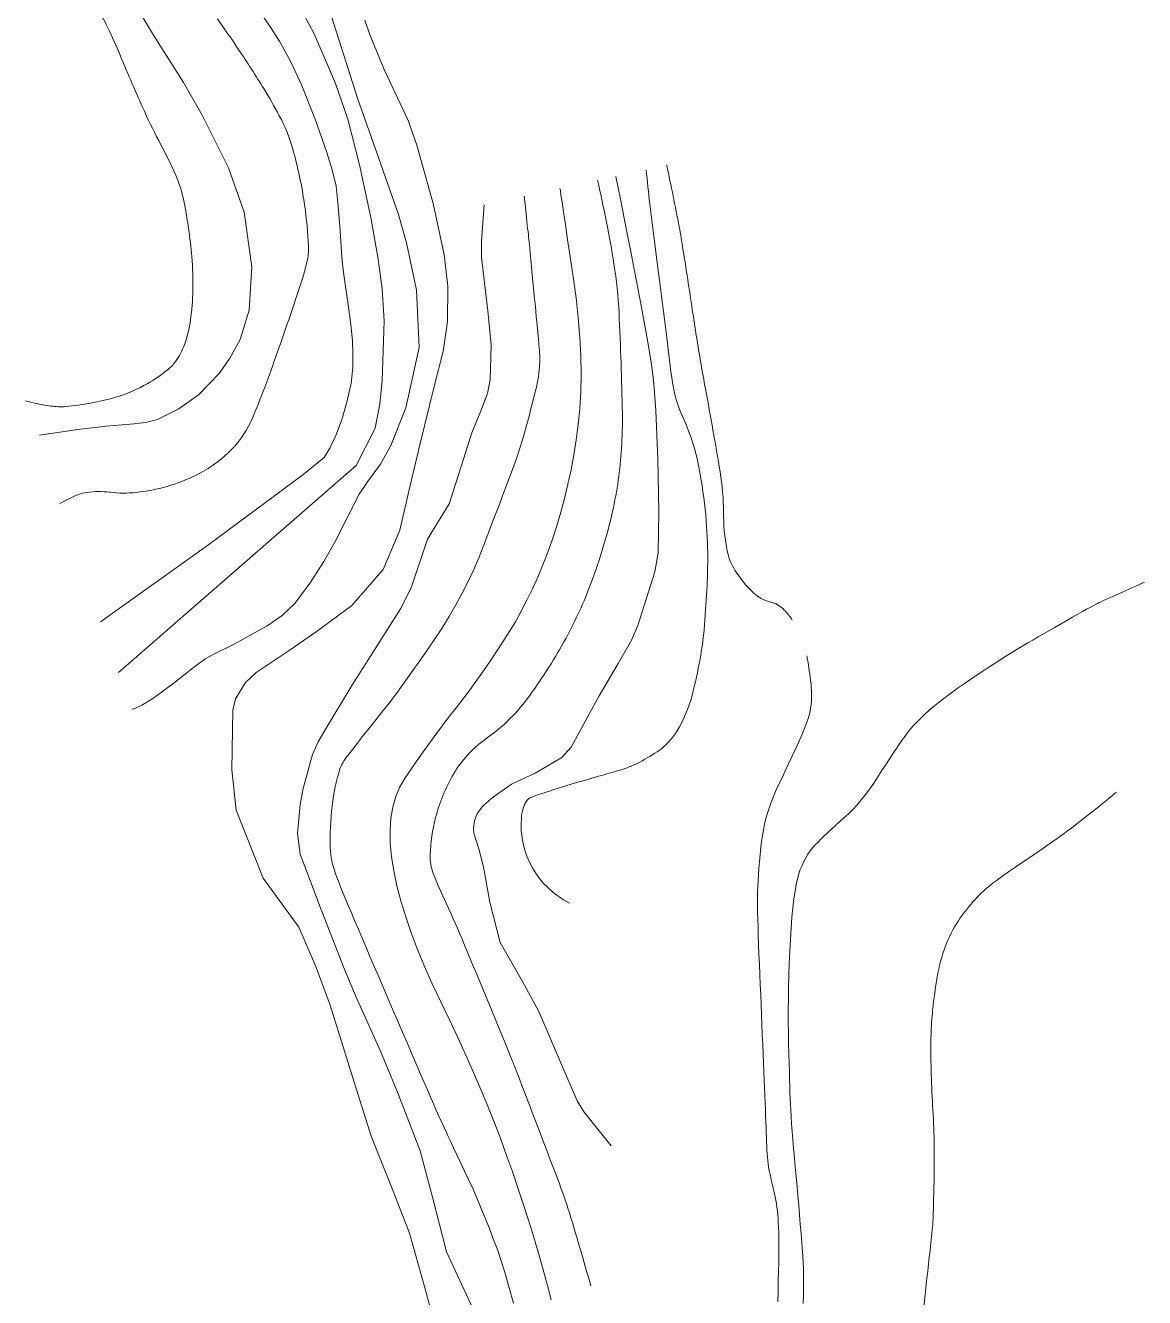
# Model space of a CAD drawing. Header units: inches. Extents: x 115425 to 116786, y 150085 to 152399.
# Drawn here: x 115843.5 to 115934.5, y 150254.5 to 150358 of the extents above; entities that cross this region are included whole.
import ezdxf

# ---------------------------------------------------------------- set-up
doc = ezdxf.new("R2010")
doc.units = ezdxf.units.IN
doc.header["$MEASUREMENT"] = 0
doc.layers.add('Contour', color=7, linetype='Continuous', lineweight=0, true_color=0xbed2ff)

msp = doc.modelspace()

# ---------------------------------------------------------------- linework, layer by layer
at = {"layer": 'Contour'}
for points in [[(115851.07, 150305.37), (115870.39, 150322.19), (115871.94, 150325.23), (115872.31, 150327.21), (115872.5, 150329.07), (115872.66, 150333.95), (115872.51, 150336.55), (115872.18, 150338.96), (115871.57, 150342.36), (115870.65, 150346.64), (115869.7, 150350.33), (115868.72, 150353.23), (115866.98, 150357.27), (115864.93, 150361.09)], [(115852.68, 150359.2), (115853.92, 150357.18), (115856.36, 150353.33), (115857.87, 150350.67), (115860.02, 150346.39), (115861.28, 150342.79), (115861.9, 150338.33), (115861.7, 150334.82), (115860.96, 150332.42), (115860.13, 150330.9), (115859.27, 150329.7), (115857.56, 150327.94), (115855.98, 150326.8), (115854.24, 150325.93), (115853.26, 150325.67), (115852.33, 150325.58), (115850.07, 150325.39), (115847.75, 150325.12), (115844.63, 150324.64)], [(115849.59, 150309.47), (115858.4, 150315.77), (115866.06, 150321.44), (115867.8, 150322.83), (115868.26, 150323.6), (115868.74, 150324.62), (115869.21, 150325.91), (115869.67, 150327.45), (115869.98, 150328.89), (115870.05, 150329.38), (115870.12, 150330.22), (115870.13, 150331.22), (115870.1, 150332.35), (115869.96, 150333.62), (115869.74, 150335.25), (115869.41, 150337.51), (115869.3, 150338.34), (115869.23, 150339.13), (115869.06, 150341.65), (115868.9, 150343.54), (115868.75, 150344.89), (115868.43, 150346.23), (115867.99, 150347.7), (115867.05, 150350.35), (115865.94, 150353.12), (115865.07, 150354.99), (115864.19, 150356.63), (115863.48, 150357.75), (115862.75, 150358.8)], [(115852.18, 150302.39), (115852.3, 150302.41), (115852.93, 150302.67), (115853.86, 150303.26), (115855.47, 150304.43), (115857.26, 150305.85), (115858.11, 150306.48), (115858.82, 150306.86), (115860.46, 150307.65), (115863.16, 150309.16), (115864.36, 150309.99), (115865.39, 150310.96), (115866.71, 150312.72), (115867.76, 150314.39), (115868.66, 150315.95), (115869.71, 150318.05), (115870.62, 150319.85), (115871.31, 150320.85), (115872.38, 150322.29), (115873.2, 150323.8), (115874.43, 150326.88), (115875.5, 150331.79), (115875.29, 150336.43), (115874.48, 150340.3), (115873.83, 150342.58), (115872.4, 150346.67), (115870.51, 150352.05), (115868.39, 150358.68)], [(115877.46, 150249.82), (115875.94, 150255.46), (115874.73, 150259.78), (115873.41, 150263.2), (115871.6, 150267.68), (115870.08, 150272.49), (115868.27, 150278.31), (115867.1, 150281.47), (115865.73, 150284.65), (115862.82, 150288.63), (115860.63, 150294.18), (115860.29, 150297.44), (115860.36, 150302.29), (115860.59, 150303.23), (115861.4, 150304.54), (115862.27, 150305.36), (115863.16, 150305.96), (115865.01, 150307.19), (115867.13, 150308.66), (115870.05, 150310.8), (115872.59, 150313.72), (115873.93, 150316.94), (115874.71, 150320.22), (115875.59, 150323.97), (115876.74, 150328.6), (115877.45, 150331.48), (115877.82, 150333.86), (115877.84, 150336.76), (115877.54, 150339.3), (115876.67, 150343.39), (115875.33, 150348.24), (115874.62, 150350.23), (115873.76, 150352.08), (115872.66, 150354.39), (115871.46, 150357.29), (115871.1, 150358.4)], [(115891.12, 150266.88), (115888.92, 150269.63), (115888.37, 150270.53), (115886.77, 150274.26), (115885.24, 150277.8), (115883.9, 150280.23), (115882.1, 150283.4), (115881.25, 150286.7), (115880.74, 150289.57), (115880.35, 150291.03), (115879.96, 150292.31), (115879.92, 150292.71), (115880, 150293.29), (115880.23, 150293.89), (115880.65, 150294.46), (115880.79, 150294.59), (115881.56, 150295.25), (115883.03, 150296.28), (115884.95, 150297.19), (115887.12, 150298.46), (115887.87, 150299.3), (115889.06, 150301.48), (115890.15, 150303.47), (115891.68, 150306.09), (115892.77, 150307.98), (115893.3, 150309.17), (115894.66, 150313.54), (115894.94, 150315.09), (115895.01, 150318.44), (115894.91, 150322.71), (115894.74, 150326.66), (115894.63, 150328.46), (115894.54, 150329.33), (115894.36, 150330.58), (115894.01, 150332.66), (115893.75, 150334.15), (115893.55, 150335.18), (115892.75, 150339.43), (115892.38, 150341.33), (115891.88, 150343.84), (115891.49, 150345.69)], [(115886.96, 150344.71), (115886.99, 150344.54), (115887.04, 150344.16), (115887.13, 150343.58), (115887.25, 150342.79), (115887.4, 150341.78), (115887.58, 150340.57), (115887.79, 150339.16), (115888.03, 150337.53), (115888.27, 150335.83), (115888.45, 150334.18), (115888.58, 150332.59), (115888.66, 150331.07), (115888.68, 150329.6), (115888.66, 150328.18), (115888.58, 150326.83), (115888.45, 150325.53), (115888.28, 150324.28), (115888.08, 150323.05), (115887.86, 150321.84), (115887.61, 150320.66), (115887.33, 150319.51), (115887.03, 150318.38), (115886.7, 150317.27), (115886.34, 150316.19), (115885.96, 150315.13), (115885.56, 150314.11), (115885.15, 150313.12), (115884.72, 150312.16), (115884.27, 150311.24), (115883.81, 150310.35), (115883.33, 150309.49), (115882.83, 150308.66), (115882.32, 150307.85), (115881.8, 150307.06), (115881.27, 150306.27), (115880.74, 150305.5), (115880.2, 150304.73), (115879.65, 150303.98), (115879.09, 150303.23), (115878.52, 150302.5), (115877.96, 150301.77), (115877.4, 150301.05), (115876.87, 150300.33), (115876.34, 150299.61), (115875.83, 150298.9), (115875.33, 150298.19), (115874.85, 150297.49), (115874.37, 150296.79), (115873.95, 150296.06), (115873.62, 150295.27), (115873.37, 150294.42), (115873.21, 150293.51), (115873.14, 150292.53), (115873.15, 150291.5), (115873.25, 150290.4), (115873.44, 150289.24), (115873.7, 150288.03), (115874.03, 150286.79), (115874.42, 150285.51), (115874.86, 150284.2), (115875.37, 150282.85), (115875.94, 150281.47), (115876.58, 150280.05), (115877.27, 150278.59), (115877.98, 150277.13), (115878.66, 150275.68), (115879.31, 150274.26), (115879.94, 150272.85), (115880.53, 150271.47), (115881.09, 150270.1), (115881.63, 150268.75), (115882.14, 150267.42), (115882.62, 150266.11), (115883.09, 150264.79), (115883.54, 150263.48), (115883.97, 150262.16), (115884.39, 150260.85), (115884.8, 150259.54), (115885.18, 150258.23), (115885.56, 150256.92), (115885.91, 150255.63), (115886.25, 150254.37)], [(115880.79, 150343.37), (115880.57, 150340.42), (115880.58, 150339.09), (115881.1, 150334.77), (115881.37, 150331.96), (115881.29, 150329.17), (115881.07, 150328.05), (115880.59, 150326.77), (115879.8, 150324.83), (115878.94, 150322.19), (115877.95, 150319.07), (115876.18, 150316.21), (115874.85, 150312.25), (115874, 150310.54), (115871.61, 150306.78), (115870.04, 150304.29), (115867.94, 150300.84), (115867.3, 150299.72), (115866.85, 150298.69), (115866.08, 150295.92), (115865.84, 150294.62), (115865.62, 150292.26), (115865.84, 150290.6), (115867.57, 150286), (115869.36, 150281.43), (115869.53, 150281.02), (115870.4, 150278.98), (115872.36, 150274.58), (115873.79, 150271.12), (115875.58, 150266.47), (115876.6, 150262.7), (115877.73, 150258.27), (115878.99, 150255.59), (115880.08, 150253.2)], [(115883.18, 150254.09), (115882.84, 150255.35), (115882.51, 150256.5), (115882.19, 150257.54), (115881.87, 150258.46), (115881.54, 150259.32), (115881.22, 150260.17), (115880.89, 150260.99), (115880.56, 150261.8), (115880.23, 150262.58), (115879.89, 150263.35), (115879.55, 150264.1), (115879.21, 150264.83), (115878.88, 150265.52), (115878.58, 150266.15), (115878.31, 150266.71), (115878.08, 150267.2), (115877.87, 150267.64), (115877.7, 150268.01), (115877.56, 150268.31), (115877.45, 150268.55), (115877.35, 150268.77), (115877.24, 150269.01), (115877.12, 150269.27), (115877, 150269.54), (115876.87, 150269.84), (115876.73, 150270.16), (115876.59, 150270.49), (115876.43, 150270.85), (115876.26, 150271.25), (115876.05, 150271.72), (115875.82, 150272.27), (115875.55, 150272.89), (115875.25, 150273.59), (115874.91, 150274.36), (115874.55, 150275.2), (115874.16, 150276.12), (115873.75, 150277.06), (115873.35, 150277.99), (115872.96, 150278.89), (115872.59, 150279.77), (115872.22, 150280.63), (115871.86, 150281.47), (115871.51, 150282.28), (115871.17, 150283.08), (115870.84, 150283.84), (115870.54, 150284.55), (115870.26, 150285.21), (115870.01, 150285.82), (115869.77, 150286.37), (115869.56, 150286.88), (115869.37, 150287.33), (115869.2, 150287.73), (115869.05, 150288.1), (115868.92, 150288.45), (115868.8, 150288.77), (115868.69, 150289.07), (115868.59, 150289.36), (115868.52, 150289.62), (115868.45, 150289.86), (115868.4, 150290.08), (115868.36, 150290.3), (115868.32, 150290.56), (115868.3, 150290.84), (115868.28, 150291.16), (115868.27, 150291.52), (115868.27, 150291.9), (115868.28, 150292.32), (115868.29, 150292.76), (115868.32, 150293.22), (115868.35, 150293.67), (115868.38, 150294.1), (115868.43, 150294.52), (115868.48, 150294.92), (115868.54, 150295.32), (115868.61, 150295.7), (115868.68, 150296.07), (115868.76, 150296.42), (115868.84, 150296.73), (115868.92, 150297.02), (115869, 150297.28), (115869.07, 150297.52), (115869.15, 150297.72), (115869.23, 150297.89), (115869.3, 150298.03), (115869.41, 150298.2), (115869.58, 150298.44), (115869.81, 150298.75), (115870.11, 150299.13), (115870.46, 150299.59), (115870.88, 150300.12), (115871.36, 150300.72), (115871.9, 150301.4), (115872.48, 150302.13), (115873.07, 150302.88), (115873.66, 150303.66), (115874.26, 150304.48), (115874.87, 150305.32), (115875.49, 150306.19), (115876.11, 150307.09), (115876.74, 150308.01), (115877.36, 150308.95), (115877.95, 150309.9), (115878.5, 150310.85), (115879.02, 150311.8), (115879.5, 150312.76), (115879.95, 150313.72), (115880.37, 150314.68), (115880.75, 150315.65), (115881.1, 150316.58), (115881.43, 150317.46), (115881.74, 150318.28), (115882.03, 150319.03), (115882.29, 150319.72), (115882.53, 150320.36), (115882.75, 150320.93), (115882.95, 150321.44), (115883.13, 150321.94), (115883.32, 150322.46), (115883.51, 150323.01), (115883.69, 150323.59), (115883.88, 150324.2), (115884.07, 150324.84), (115884.26, 150325.51), (115884.45, 150326.21), (115884.63, 150326.89), (115884.79, 150327.51), (115884.92, 150328.07), (115885.04, 150328.56), (115885.13, 150329), (115885.2, 150329.37), (115885.25, 150329.68), (115885.28, 150329.93), (115885.29, 150330.15), (115885.3, 150330.36), (115885.31, 150330.57), (115885.31, 150330.77), (115885.31, 150330.97), (115885.31, 150331.16), (115885.3, 150331.35), (115885.29, 150331.53), (115885.27, 150331.76), (115885.24, 150332.08), (115885.2, 150332.5), (115885.15, 150333.01), (115885.1, 150333.61), (115885.03, 150334.31), (115884.96, 150335.1), (115884.87, 150335.98), (115884.79, 150336.86), (115884.71, 150337.65), (115884.64, 150338.34), (115884.59, 150338.94), (115884.54, 150339.44), (115884.5, 150339.84), (115884.47, 150340.16), (115884.45, 150340.37), (115884.43, 150340.55), (115884.41, 150340.75), (115884.39, 150340.96), (115884.36, 150341.2), (115884.33, 150341.45), (115884.3, 150341.73), (115884.27, 150342.02), (115884.24, 150342.34), (115884.21, 150342.65), (115884.18, 150342.93), (115884.15, 150343.19), (115884.12, 150343.42), (115884.1, 150343.62), (115884.08, 150343.8), (115884.07, 150343.95), (115884.05, 150344.08)], [(115934.49, 150312.7), (115934.29, 150312.61), (115934.08, 150312.51), (115933.84, 150312.41), (115933.6, 150312.3), (115933.33, 150312.19), (115933.05, 150312.06), (115932.76, 150311.93), (115932.44, 150311.79), (115932.13, 150311.65), (115931.85, 150311.52), (115931.59, 150311.41), (115931.35, 150311.3), (115931.14, 150311.2), (115930.96, 150311.11), (115930.8, 150311.04), (115930.66, 150310.97), (115930.51, 150310.89), (115930.32, 150310.79), (115930.07, 150310.65), (115929.78, 150310.5), (115929.45, 150310.31), (115929.06, 150310.09), (115928.63, 150309.85), (115928.16, 150309.58), (115927.66, 150309.3), (115927.18, 150309.03), (115926.71, 150308.76), (115926.26, 150308.5), (115925.82, 150308.25), (115925.4, 150308), (115924.99, 150307.76), (115924.59, 150307.53), (115924.19, 150307.29), (115923.77, 150307.03), (115923.34, 150306.76), (115922.88, 150306.48), (115922.41, 150306.17), (115921.92, 150305.86), (115921.41, 150305.52), (115920.88, 150305.17), (115920.35, 150304.82), (115919.85, 150304.47), (115919.37, 150304.13), (115918.91, 150303.8), (115918.48, 150303.48), (115918.06, 150303.17), (115917.68, 150302.86), (115917.31, 150302.57), (115916.96, 150302.27), (115916.63, 150301.98), (115916.32, 150301.68), (115916.02, 150301.38), (115915.74, 150301.07), (115915.47, 150300.77), (115915.22, 150300.46), (115914.99, 150300.16), (115914.76, 150299.83), (115914.51, 150299.49), (115914.26, 150299.11), (115913.99, 150298.71), (115913.71, 150298.29), (115913.42, 150297.84), (115913.11, 150297.37), (115912.8, 150296.87), (115912.47, 150296.36), (115912.14, 150295.89), (115911.8, 150295.44), (115911.46, 150295.01), (115911.12, 150294.6), (115910.77, 150294.23), (115910.41, 150293.87), (115910.05, 150293.54), (115909.69, 150293.23), (115909.36, 150292.93), (115909.04, 150292.63), (115908.74, 150292.36), (115908.45, 150292.09), (115908.19, 150291.83), (115907.94, 150291.58), (115907.72, 150291.35), (115907.5, 150291.11), (115907.3, 150290.85), (115907.12, 150290.58), (115906.94, 150290.3), (115906.78, 150290), (115906.64, 150289.68), (115906.5, 150289.35), (115906.38, 150289), (115906.27, 150288.6), (115906.17, 150288.13), (115906.07, 150287.58), (115905.98, 150286.95), (115905.9, 150286.24), (115905.82, 150285.46), (115905.76, 150284.59), (115905.69, 150283.65), (115905.64, 150282.68), (115905.6, 150281.71), (115905.57, 150280.75), (115905.54, 150279.8), (115905.53, 150278.85), (115905.52, 150277.92), (115905.52, 150276.99), (115905.54, 150276.07), (115905.55, 150275.19), (115905.57, 150274.37), (115905.59, 150273.61), (115905.61, 150272.91), (115905.62, 150272.27), (115905.64, 150271.69), (115905.66, 150271.18), (115905.67, 150270.73), (115905.69, 150270.28), (115905.72, 150269.79), (115905.75, 150269.26), (115905.79, 150268.68), (115905.84, 150268.06), (115905.89, 150267.39), (115905.95, 150266.68), (115906.02, 150265.92), (115906.09, 150265.14), (115906.16, 150264.36), (115906.23, 150263.59), (115906.3, 150262.82), (115906.37, 150262.05), (115906.43, 150261.28), (115906.5, 150260.51), (115906.57, 150259.75), (115906.63, 150259), (115906.68, 150258.25), (115906.72, 150257.52), (115906.75, 150256.81), (115906.76, 150256.1), (115906.77, 150255.41), (115906.76, 150254.73), (115906.74, 150254.07)], [(115907.02, 150306.71), (115907.05, 150306.6), (115907.07, 150306.47), (115907.1, 150306.32), (115907.13, 150306.15), (115907.16, 150305.96), (115907.2, 150305.74), (115907.23, 150305.5), (115907.27, 150305.24), (115907.31, 150304.97), (115907.34, 150304.7), (115907.37, 150304.43), (115907.39, 150304.15), (115907.4, 150303.88), (115907.41, 150303.6), (115907.41, 150303.33), (115907.41, 150303.05), (115907.39, 150302.76), (115907.34, 150302.44), (115907.27, 150302.09), (115907.16, 150301.71), (115907.03, 150301.31), (115906.87, 150300.88), (115906.68, 150300.41), (115906.46, 150299.92), (115906.23, 150299.42), (115906, 150298.91), (115905.76, 150298.4), (115905.52, 150297.89), (115905.28, 150297.37), (115905.04, 150296.85), (115904.79, 150296.33), (115904.54, 150295.81), (115904.31, 150295.28), (115904.09, 150294.74), (115903.9, 150294.18), (115903.73, 150293.6), (115903.59, 150293.02), (115903.47, 150292.42), (115903.37, 150291.8), (115903.29, 150291.18), (115903.23, 150290.56), (115903.18, 150289.97), (115903.14, 150289.42), (115903.1, 150288.91), (115903.07, 150288.43), (115903.04, 150287.99), (115903.03, 150287.58), (115903.02, 150287.2), (115903.02, 150286.81), (115903.02, 150286.37), (115903.03, 150285.86), (115903.04, 150285.3), (115903.06, 150284.68), (115903.08, 150284), (115903.11, 150283.26), (115903.14, 150282.46), (115903.17, 150281.64), (115903.21, 150280.81), (115903.24, 150279.99), (115903.28, 150279.18), (115903.31, 150278.36), (115903.34, 150277.55), (115903.38, 150276.74), (115903.41, 150275.93), (115903.44, 150275.14), (115903.48, 150274.37), (115903.51, 150273.64), (115903.54, 150272.93), (115903.56, 150272.26), (115903.59, 150271.61), (115903.61, 150270.99), (115903.63, 150270.4), (115903.66, 150269.85), (115903.68, 150269.32), (115903.69, 150268.83), (115903.71, 150268.36), (115903.73, 150267.93), (115903.74, 150267.54), (115903.76, 150267.17), (115903.77, 150266.84), (115903.79, 150266.53), (115903.8, 150266.23), (115903.83, 150265.95), (115903.85, 150265.69), (115903.88, 150265.43), (115903.92, 150265.19), (115903.95, 150264.97), (115904, 150264.76), (115904.04, 150264.55), (115904.09, 150264.34), (115904.14, 150264.13), (115904.19, 150263.91), (115904.24, 150263.68), (115904.29, 150263.45), (115904.35, 150263.22), (115904.41, 150262.98), (115904.46, 150262.73), (115904.52, 150262.47), (115904.56, 150262.19), (115904.6, 150261.91), (115904.64, 150261.61), (115904.67, 150261.3), (115904.69, 150260.97), (115904.71, 150260.64), (115904.73, 150260.26), (115904.74, 150259.82), (115904.75, 150259.32), (115904.75, 150258.75), (115904.75, 150258.12), (115904.74, 150257.43), (115904.73, 150256.66), (115904.71, 150255.84), (115904.7, 150255.01), (115904.68, 150254.22)]]:
    msp.add_lwpolyline(points, dxfattribs=at)
for points in [[(115843.5, 150327.45, 0.033491), (115845.57, 150327.02, 0.057868), (115846.79, 150326.98, 0.046279), (115850.77, 150327.72, 0.064351), (115853.45, 150328.86, 0.034478), (115855.03, 150329.94, 0.067763), (115855.7, 150330.64, 0.071144), (115856.42, 150331.99, 0.052235), (115856.92, 150334.02, 0.029963), (115857.11, 150336.41, 0.025914), (115857.02, 150339.17, 0.027351), (115856.38, 150343.7, 0.055916), (115855.7, 150345.83, 0.018138), (115854.51, 150348.26, -0.016151), (115853.17, 150350.99, -0.009234), (115851.23, 150355.47, 0.017389), (115850.17, 150357.83, 0.009613), (115849.36, 150359.39, 0.003703)], [(115846.26, 150319.06, -0.040647), (115847.8, 150319.82, -0.061446), (115848.47, 150320, -0.063519), (115850.36, 150320.01, 0.056032), (115852.5, 150320, 0.043954), (115855.01, 150320.49, 0.04414), (115857.38, 150321.41, 0.084715), (115860.25, 150323.48, 0.096022), (115861.98, 150326.09, 0.008433), (115862.95, 150328.54, 0.005878), (115864.23, 150332.09, 0.005502), (115865.99, 150337.3, 0.020094), (115866.39, 150338.75, 0.068591), (115866.51, 150340.01, 0.025762), (115866.2, 150343.35, 0.033141), (115865.22, 150347.98, 0.055182), (115864.14, 150350.62, 0.013531), (115862.87, 150352.83, 0.009272), (115860.86, 150355.96, 0.008126), (115859.11, 150358.49, 0.005952)], [(115905.85, 150309.62, 0.051699), (115905.19, 150310.44, 0.137127), (115904.02, 150311.11, -0.125829), (115902.72, 150311.81, -0.068188), (115901.18, 150313.69, -0.092466), (115900.53, 150315.38, -0.046082), (115900.25, 150318.38, 0.042012), (115899.98, 150321.68, 0.004181), (115898.79, 150328.41, -0.006632), (115898.06, 150332.65, -0.001573), (115897.72, 150334.86, 0.000709), (115896.96, 150339.78, 0.008679), (115896.65, 150341.6, 0.005057), (115895.64, 150346.59)], [(115893.97, 150346.23, 0.001524), (115894.26, 150343.46, 0.003902), (115894.38, 150342.53), (115894.86, 150338.69), (115895.16, 150336.38, -0.000863), (115895.58, 150333.03, 0.000786), (115896.04, 150329.35, 0.076379), (115896.99, 150326, -0.0621), (115898.28, 150321.93, -0.022417), (115898.81, 150318.17, -0.023836), (115898.97, 150314.6, -0.012161), (115898.9, 150312.06, -0.009623), (115898.67, 150308.84, -0.022973), (115898.35, 150306.46, -0.018311), (115897.7, 150303.5, -0.074817), (115896.43, 150300.54, -0.10751), (115894.86, 150298.92, -0.03148), (115893.23, 150297.97, -0.042459), (115891.93, 150297.45, -0.005209), (115890.37, 150297, 0.003799), (115888.22, 150296.38, 0.006356), (115885.4, 150295.5, 0.022121), (115884.61, 150295.21, 0.184243), (115884.15, 150294.77, 0.089149), (115883.82, 150293.55, 0.306122), (115887.73, 150286.62)], [(115889.46, 150255.5, 0.008238), (115887.6, 150261.82, 0.01529), (115886.8, 150264.1, 0.000526), (115883.45, 150272.88, 0.004859), (115883.08, 150273.82, 0.001633), (115882.2, 150275.97, 0.000475), (115879.15, 150283.34, 0.011499), (115877.7, 150286.6, -0.015502), (115876.65, 150289.03, -0.106246), (115876.4, 150290.51, -0.051031), (115876.85, 150293.58, -0.035397), (115877.43, 150295.33, -0.033097), (115878.3, 150297.09, -0.109261), (115880.93, 150299.96, 0.083761), (115884.51, 150303.5, 0.031157), (115887.45, 150308.16, 0.035098), (115889.48, 150312.6, 0.03415), (115891.23, 150318.44, 0.040264), (115891.96, 150323.56, 0.020151), (115892.03, 150326.43, 0.007049), (115891.76, 150334.61, 0.027986), (115891.35, 150338.56, 0.018162), (115890.01, 150345.37)], [(115915.94, 150247.5, 0.006231), (115916.45, 150252.82, -0.005094), (115916.64, 150254.76, -0.002157), (115917.15, 150259.25, 0.00919), (115917.25, 150260.31, 0.012663), (115917.29, 150260.94, 0.002359), (115917.38, 150264.37, 0.020949), (115917.26, 150270.15, -0.020901), (115917.13, 150275.93, -0.021069), (115917.26, 150277.94, -0.015712), (115917.63, 150280.61, -0.04858), (115918.31, 150283.13, -0.055358), (115919.35, 150285.18, -0.040255), (115920.72, 150286.92, -0.044912), (115922.19, 150288.26, -0.014557), (115923.99, 150289.54, 0.007553), (115927.5, 150291.95, 0.010387), (115929.15, 150293.19, 0.006599), (115932.19, 150295.62)]]:
    msp.add_lwpolyline(points, format="xyb", dxfattribs=at)

doc.saveas('drawing.dxf')
